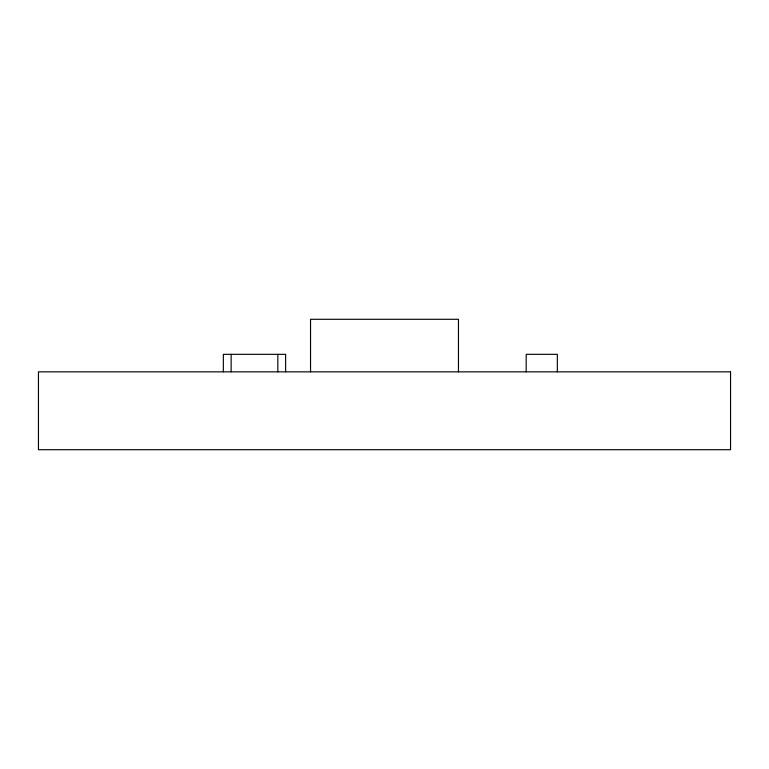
<?xml version="1.0" encoding="UTF-8"?>
<svg xmlns="http://www.w3.org/2000/svg" width="769" height="769" viewBox="0 0 769 769"><rect width="100%" height="100%" fill="white"/><g stroke="black" fill="none" stroke-linecap="round" stroke-linejoin="round"><path stroke-width="1.15" d="M557.333 371.85L557.333 354.336L526.188 354.336L526.188 371.85M458.459 371.85L458.459 319.298L310.541 319.298L310.541 371.85M285.626 371.85L285.626 354.336L223.346 354.336L223.346 371.85M277.84 354.336L277.84 371.85M231.133 354.336L231.133 371.85M730.55 371.85L38.45 371.85L38.45 449.702L730.55 449.702L730.55 371.85"/></g></svg>
